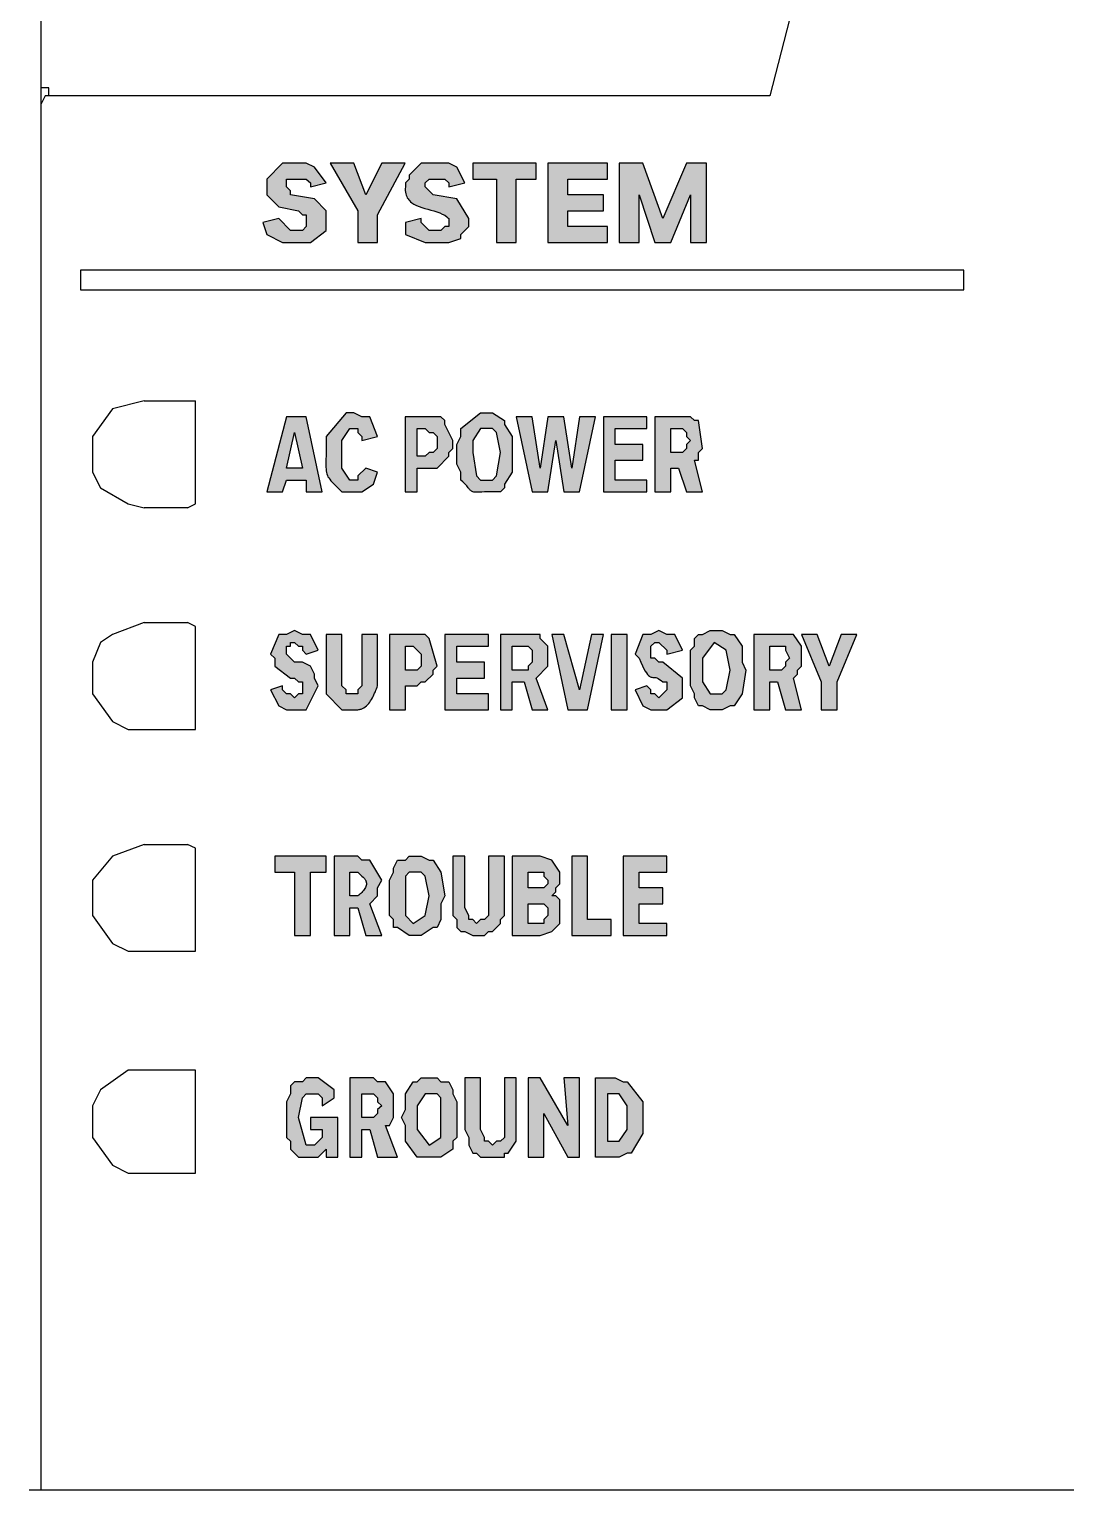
# Model space of a CAD drawing. Extents: x 0 to 760, y -27 to 732.
# Drawn here: x 487.2 to 494.43, y 46.52 to 56.72 of the extents above; entities that cross this region are included whole.
import ezdxf
from ezdxf.enums import TextEntityAlignment as Align

# ---------------------------------------------------------------- set-up
doc = ezdxf.new("R2010")
doc.units = 0
doc.header["$MEASUREMENT"] = 0

# ---------------------------------------------------------------- blocks, each defined once
blk = doc.blocks.new('RISER FACP')
at = {"linetype": 'Continuous', "lineweight": -2}
for points in [[(-12.496, -3.412), (-12.579, -3.302), (-12.635, -3.274), (-12.801, -3.274), (-12.911, -3.385), (-12.911, -3.495), (-12.828, -3.578), (-12.69, -3.606), (-12.662, -3.634), (-12.635, -3.634), (-12.635, -3.717), (-12.662, -3.744), (-12.745, -3.744), (-12.828, -3.661), (-12.939, -3.689), (-12.911, -3.772), (-12.801, -3.827), (-12.607, -3.827), (-12.496, -3.744), (-12.496, -3.606), (-12.579, -3.523), (-12.745, -3.495), (-12.745, -3.468), (-12.773, -3.44), (-12.773, -3.385), (-12.635, -3.385), (-12.607, -3.412), (-12.607, -3.44)], [(-12.275, -3.606), (-12.275, -3.827), (-12.137, -3.827), (-12.137, -3.634), (-11.944, -3.274), (-12.109, -3.274), (-12.22, -3.495), (-12.303, -3.274), (-12.469, -3.274)], [(-11.473, -3.274), (-11.473, -3.385), (-11.308, -3.385), (-11.308, -3.827), (-11.169, -3.827), (-11.169, -3.385), (-11.031, -3.385), (-11.031, -3.274)], [(-10.948, -3.827), (-10.533, -3.827), (-10.533, -3.717), (-10.81, -3.717), (-10.81, -3.606), (-10.561, -3.606), (-10.561, -3.495), (-10.81, -3.495), (-10.81, -3.385), (-10.533, -3.385), (-10.533, -3.274), (-10.948, -3.274)], [(-10.202, -3.827), (-10.091, -3.827), (-9.953, -3.495), (-9.953, -3.827), (-9.842, -3.827), (-9.842, -3.274), (-9.98, -3.274), (-10.146, -3.661), (-10.285, -3.274), (-10.45, -3.274), (-10.45, -3.827), (-10.312, -3.827), (-10.312, -3.495)], [(-10.948, -5.044), (-11.003, -5.403), (-11.059, -5.044), (-11.169, -5.044), (-11.059, -5.569), (-10.948, -5.569), (-10.893, -5.21), (-10.838, -5.569), (-10.727, -5.569), (-10.616, -5.044), (-10.727, -5.044), (-10.782, -5.403), (-10.838, -5.044)], [(-10.561, -5.569), (-10.257, -5.569), (-10.257, -5.486), (-10.478, -5.486), (-10.478, -5.348), (-10.285, -5.348), (-10.285, -5.237), (-10.478, -5.237), (-10.478, -5.127), (-10.257, -5.127), (-10.257, -5.044), (-10.561, -5.044)], [(-12.552, -6.675), (-12.607, -6.564), (-12.662, -6.564), (-12.718, -6.537), (-12.773, -6.564), (-12.828, -6.564), (-12.884, -6.703), (-12.856, -6.73), (-12.856, -6.786), (-12.745, -6.869), (-12.718, -6.869), (-12.69, -6.896), (-12.662, -6.896), (-12.662, -6.979), (-12.69, -6.979), (-12.718, -7.007), (-12.745, -6.979), (-12.773, -6.979), (-12.801, -6.951), (-12.801, -6.924), (-12.884, -6.951), (-12.828, -7.062), (-12.773, -7.09), (-12.635, -7.09), (-12.552, -6.924), (-12.579, -6.869), (-12.579, -6.841), (-12.607, -6.786), (-12.662, -6.758), (-12.718, -6.758), (-12.773, -6.703), (-12.773, -6.647), (-12.745, -6.647), (-12.745, -6.62), (-12.718, -6.62), (-12.69, -6.647), (-12.662, -6.647), (-12.662, -6.675), (-12.635, -6.703)], [(-11.667, -7.09), (-11.363, -7.09), (-11.363, -6.979), (-11.584, -6.979), (-11.584, -6.869), (-11.391, -6.869), (-11.391, -6.758), (-11.584, -6.758), (-11.584, -6.647), (-11.363, -6.647), (-11.363, -6.564), (-11.667, -6.564)], [(-10.727, -6.951), (-10.838, -6.564), (-10.921, -6.564), (-10.81, -7.09), (-10.672, -7.09), (-10.561, -6.564), (-10.644, -6.564)], [(-10.506, -7.09), (-10.395, -7.09), (-10.395, -6.564), (-10.506, -6.564)], [(-9.04, -6.896), (-9.04, -7.09), (-8.93, -7.09), (-8.93, -6.896), (-8.792, -6.564), (-8.902, -6.564), (-8.985, -6.786), (-9.068, -6.564), (-9.179, -6.564)], [(-12.856, -8.113), (-12.856, -8.223), (-12.718, -8.223), (-12.718, -8.666), (-12.607, -8.666), (-12.607, -8.223), (-12.496, -8.223), (-12.496, -8.113)], [(-11.363, -8.472), (-11.363, -8.527), (-11.391, -8.555), (-11.418, -8.555), (-11.446, -8.583), (-11.473, -8.555), (-11.501, -8.555), (-11.501, -8.527), (-11.529, -8.472), (-11.529, -8.113), (-11.612, -8.113), (-11.612, -8.527), (-11.584, -8.555), (-11.584, -8.61), (-11.556, -8.638), (-11.529, -8.638), (-11.473, -8.666), (-11.391, -8.666), (-11.363, -8.638), (-11.335, -8.638), (-11.28, -8.583), (-11.28, -8.555), (-11.252, -8.527), (-11.252, -8.113), (-11.363, -8.113)], [(-10.672, -8.555), (-10.672, -8.113), (-10.782, -8.113), (-10.782, -8.666), (-10.506, -8.666), (-10.506, -8.555)], [(-10.423, -8.666), (-10.119, -8.666), (-10.119, -8.583), (-10.312, -8.583), (-10.312, -8.444), (-10.146, -8.444), (-10.146, -8.334), (-10.312, -8.334), (-10.312, -8.223), (-10.119, -8.223), (-10.119, -8.113), (-10.423, -8.113)], [(-12.607, -10.214), (-12.552, -10.214), (-12.496, -10.159), (-12.496, -10.214), (-12.414, -10.214), (-12.414, -9.937), (-12.607, -9.937), (-12.607, -10.02), (-12.524, -10.02), (-12.524, -10.076), (-12.579, -10.131), (-12.635, -10.131), (-12.69, -9.937), (-12.662, -9.799), (-12.635, -9.772), (-12.552, -9.772), (-12.524, -9.799), (-12.524, -9.855), (-12.441, -9.799), (-12.441, -9.744), (-12.552, -9.661), (-12.635, -9.661), (-12.662, -9.689), (-12.718, -9.689), (-12.745, -9.716), (-12.745, -9.772), (-12.773, -9.827), (-12.773, -10.076), (-12.745, -10.103), (-12.745, -10.159), (-12.69, -10.214)], [(-11.252, -10.02), (-11.252, -10.076), (-11.28, -10.103), (-11.308, -10.103), (-11.335, -10.131), (-11.363, -10.103), (-11.391, -10.103), (-11.391, -10.076), (-11.418, -10.02), (-11.418, -9.661), (-11.529, -9.661), (-11.529, -10.02), (-11.501, -10.076), (-11.501, -10.131), (-11.473, -10.186), (-11.446, -10.186), (-11.418, -10.214), (-11.252, -10.214), (-11.252, -10.186), (-11.225, -10.186), (-11.169, -10.103), (-11.169, -9.661), (-11.252, -9.661)], [(-10.81, -10.214), (-10.727, -10.214), (-10.727, -9.661), (-10.838, -9.661), (-10.81, -9.993), (-11.003, -9.661), (-11.086, -9.661), (-11.086, -10.214), (-10.976, -10.214), (-10.976, -9.91)]]:
    blk.add_hatch(color=7, dxfattribs=at).paths.add_polyline_path(points, flags=0)
h = blk.add_hatch(color=7, dxfattribs=at)
edge = h.paths.add_edge_path(flags=0)
edge.add_line((-11.529, -3.412), (-11.584, -3.302))
edge.add_line((-11.584, -3.302), (-11.639, -3.274))
edge.add_line((-11.639, -3.274), (-11.833, -3.274))
edge.add_line((-11.833, -3.274), (-11.916, -3.357))
edge.add_line((-11.916, -3.357), (-11.916, -3.385))
edge.add_line((-11.916, -3.385), (-11.943, -3.412))
edge.add_line((-11.943, -3.412), (-11.943, -3.44))
edge.add_spline(control_points=[(-11.943, -3.44), (-11.944, -3.449), (-11.944, -3.464), (-11.941, -3.487), (-11.935, -3.507), (-11.926, -3.524), (-11.914, -3.538), (-11.9, -3.55), (-11.884, -3.561), (-11.866, -3.57), (-11.847, -3.577), (-11.827, -3.584), (-11.807, -3.59), (-11.786, -3.596), (-11.765, -3.601), (-11.744, -3.607), (-11.724, -3.613), (-11.704, -3.62), (-11.686, -3.628), (-11.668, -3.637), (-11.653, -3.648), (-11.644, -3.657), (-11.639, -3.661)], knot_values=[0, 0, 0, 0, 0.019357, 0.036469, 0.051973, 0.066505, 0.080637, 0.094818, 0.109342, 0.124359, 0.139902, 0.155923, 0.172315, 0.188937, 0.205628, 0.222223, 0.238564, 0.254516, 0.269984, 0.284931, 0.299413, 0.313606, 0.313606, 0.313606, 0.313606], degree=3, periodic=0)
edge.add_line((-11.639, -3.661), (-11.639, -3.717))
edge.add_line((-11.639, -3.717), (-11.667, -3.717))
edge.add_line((-11.667, -3.717), (-11.695, -3.744))
edge.add_line((-11.695, -3.744), (-11.778, -3.744))
edge.add_line((-11.778, -3.744), (-11.833, -3.689))
edge.add_line((-11.833, -3.689), (-11.833, -3.661))
edge.add_line((-11.833, -3.661), (-11.943, -3.689))
edge.add_line((-11.943, -3.689), (-11.943, -3.772))
edge.add_line((-11.943, -3.772), (-11.805, -3.827))
edge.add_line((-11.805, -3.827), (-11.639, -3.827))
edge.add_line((-11.639, -3.827), (-11.556, -3.8))
edge.add_line((-11.556, -3.8), (-11.556, -3.772))
edge.add_line((-11.556, -3.772), (-11.501, -3.717))
edge.add_line((-11.501, -3.717), (-11.501, -3.661))
edge.add_line((-11.501, -3.661), (-11.584, -3.523))
edge.add_line((-11.584, -3.523), (-11.75, -3.495))
edge.add_line((-11.75, -3.495), (-11.805, -3.44))
edge.add_line((-11.805, -3.44), (-11.805, -3.412))
edge.add_line((-11.805, -3.412), (-11.778, -3.385))
edge.add_line((-11.778, -3.385), (-11.667, -3.385))
edge.add_line((-11.667, -3.385), (-11.639, -3.412))
edge.add_line((-11.639, -3.412), (-11.639, -3.44))
edge.add_line((-11.639, -3.44), (-11.529, -3.412))
h = blk.add_hatch(color=7, dxfattribs=at)
h.paths.add_polyline_path([(-12.635, -5.569), (-12.524, -5.569), (-12.635, -5.044), (-12.773, -5.044), (-12.911, -5.569), (-12.801, -5.569), (-12.773, -5.486), (-12.635, -5.486)], flags=0)
h.paths.add_polyline_path([(-12.718, -5.154), (-12.662, -5.403), (-12.773, -5.403)], flags=0)
h = blk.add_hatch(color=7, dxfattribs=at)
edge = h.paths.add_edge_path(flags=0)
edge.add_line((-12.303, -5.569), (-12.248, -5.569))
edge.add_line((-12.248, -5.569), (-12.165, -5.514))
edge.add_line((-12.165, -5.514), (-12.137, -5.431))
edge.add_line((-12.137, -5.431), (-12.22, -5.403))
edge.add_line((-12.22, -5.403), (-12.275, -5.458))
edge.add_line((-12.275, -5.458), (-12.275, -5.486))
edge.add_line((-12.275, -5.486), (-12.331, -5.486))
edge.add_line((-12.331, -5.486), (-12.386, -5.403))
edge.add_line((-12.386, -5.403), (-12.386, -5.21))
edge.add_line((-12.386, -5.21), (-12.331, -5.127))
edge.add_line((-12.331, -5.127), (-12.275, -5.127))
edge.add_line((-12.275, -5.127), (-12.275, -5.154))
edge.add_line((-12.275, -5.154), (-12.248, -5.182))
edge.add_line((-12.248, -5.182), (-12.248, -5.21))
edge.add_line((-12.248, -5.21), (-12.137, -5.182))
edge.add_line((-12.137, -5.182), (-12.192, -5.044))
edge.add_line((-12.192, -5.044), (-12.248, -5.044))
edge.add_line((-12.248, -5.044), (-12.303, -5.016))
edge.add_line((-12.303, -5.016), (-12.358, -5.016))
edge.add_line((-12.358, -5.016), (-12.496, -5.182))
edge.add_line((-12.496, -5.182), (-12.496, -5.293))
edge.add_spline(control_points=[(-12.496, -5.293), (-12.497, -5.301), (-12.497, -5.317), (-12.498, -5.34), (-12.498, -5.361), (-12.498, -5.379), (-12.498, -5.395), (-12.498, -5.409), (-12.496, -5.422), (-12.495, -5.434), (-12.492, -5.444), (-12.489, -5.454), (-12.484, -5.464), (-12.479, -5.473), (-12.472, -5.482), (-12.464, -5.491), (-12.455, -5.501), (-12.444, -5.512), (-12.432, -5.524), (-12.418, -5.538), (-12.403, -5.553), (-12.392, -5.563), (-12.386, -5.569)], knot_values=[0, 0, 0, 0, 0.019752, 0.037324, 0.052918, 0.066735, 0.07898, 0.089867, 0.099618, 0.108474, 0.116698, 0.124572, 0.132391, 0.14045, 0.14903, 0.158389, 0.168761, 0.180364, 0.193403, 0.208077, 0.22458, 0.243109, 0.243109, 0.243109, 0.243109], degree=3, periodic=0)
edge.add_line((-12.386, -5.569), (-12.303, -5.569))
h = blk.add_hatch(color=7, dxfattribs=at)
h.paths.add_polyline_path([(-11.944, -5.569), (-11.861, -5.569), (-11.861, -5.403), (-11.722, -5.403), (-11.639, -5.32), (-11.639, -5.293), (-11.612, -5.265), (-11.612, -5.21), (-11.667, -5.099), (-11.667, -5.071), (-11.695, -5.044), (-11.944, -5.044)], flags=0)
h.paths.add_polyline_path([(-11.805, -5.127), (-11.778, -5.154), (-11.75, -5.154), (-11.722, -5.182), (-11.722, -5.265), (-11.75, -5.293), (-11.778, -5.293), (-11.805, -5.32), (-11.861, -5.32), (-11.861, -5.127)], flags=0)
h = blk.add_hatch(color=7, dxfattribs=at)
edge = h.paths.add_edge_path(flags=0)
edge.add_line((-11.584, -5.293), (-11.584, -5.237))
edge.add_line((-11.584, -5.237), (-11.556, -5.182))
edge.add_line((-11.556, -5.182), (-11.556, -5.127))
edge.add_line((-11.556, -5.127), (-11.418, -5.016))
edge.add_line((-11.418, -5.016), (-11.335, -5.016))
edge.add_line((-11.335, -5.016), (-11.252, -5.071))
edge.add_line((-11.252, -5.071), (-11.252, -5.099))
edge.add_line((-11.252, -5.099), (-11.197, -5.182))
edge.add_line((-11.197, -5.182), (-11.197, -5.431))
edge.add_line((-11.197, -5.431), (-11.252, -5.514))
edge.add_line((-11.252, -5.514), (-11.252, -5.541))
edge.add_line((-11.252, -5.541), (-11.28, -5.569))
edge.add_line((-11.28, -5.569), (-11.391, -5.569))
edge.add_spline(control_points=[(-11.391, -5.569), (-11.397, -5.569), (-11.408, -5.57), (-11.424, -5.571), (-11.437, -5.571), (-11.448, -5.571), (-11.458, -5.571), (-11.466, -5.57), (-11.473, -5.568), (-11.478, -5.566), (-11.483, -5.564), (-11.487, -5.56), (-11.491, -5.557), (-11.495, -5.552), (-11.499, -5.547), (-11.504, -5.54), (-11.509, -5.534), (-11.516, -5.526), (-11.523, -5.517), (-11.533, -5.508), (-11.544, -5.497), (-11.552, -5.49), (-11.556, -5.486)], knot_values=[0, 0, 0, 0, 0.014034, 0.026056, 0.036268, 0.044873, 0.052083, 0.058121, 0.06323, 0.067677, 0.071751, 0.07574, 0.079903, 0.08445, 0.089553, 0.095363, 0.102026, 0.109692, 0.118521, 0.12868, 0.140348, 0.153707, 0.153707, 0.153707, 0.153707], degree=3, periodic=0)
edge.add_line((-11.556, -5.486), (-11.556, -5.431))
edge.add_line((-11.556, -5.431), (-11.584, -5.376))
edge.add_line((-11.584, -5.376), (-11.584, -5.293))
h.paths.add_polyline_path([(-11.473, -5.293), (-11.446, -5.458), (-11.418, -5.486), (-11.335, -5.486), (-11.308, -5.458), (-11.28, -5.293), (-11.308, -5.154), (-11.335, -5.127), (-11.418, -5.127), (-11.473, -5.21)], flags=0)
h = blk.add_hatch(color=7, dxfattribs=at)
h.paths.add_polyline_path([(-10.202, -5.569), (-10.091, -5.569), (-10.091, -5.403), (-10.036, -5.403), (-9.98, -5.569), (-9.87, -5.569), (-9.925, -5.348), (-9.898, -5.348), (-9.898, -5.293), (-9.87, -5.265), (-9.898, -5.071), (-9.925, -5.071), (-9.953, -5.044), (-10.202, -5.044)], flags=0)
h.paths.add_polyline_path([(-10.036, -5.127), (-10.008, -5.127), (-9.98, -5.154), (-9.98, -5.182), (-9.953, -5.21), (-9.98, -5.237), (-9.98, -5.265), (-10.008, -5.293), (-10.091, -5.293), (-10.091, -5.127)], flags=0)
h = blk.add_hatch(color=7, dxfattribs=at)
edge = h.paths.add_edge_path(flags=0)
edge.add_line((-12.248, -6.896), (-12.248, -6.924))
edge.add_line((-12.248, -6.924), (-12.275, -6.951))
edge.add_line((-12.275, -6.951), (-12.275, -6.979))
edge.add_line((-12.275, -6.979), (-12.358, -6.979))
edge.add_line((-12.358, -6.979), (-12.358, -6.951))
edge.add_line((-12.358, -6.951), (-12.386, -6.924))
edge.add_line((-12.386, -6.924), (-12.386, -6.564))
edge.add_line((-12.386, -6.564), (-12.496, -6.564))
edge.add_line((-12.496, -6.564), (-12.496, -6.979))
edge.add_line((-12.496, -6.979), (-12.386, -7.09))
edge.add_line((-12.386, -7.09), (-12.275, -7.09))
edge.add_spline(control_points=[(-12.275, -7.09), (-12.271, -7.089), (-12.264, -7.088), (-12.253, -7.086), (-12.242, -7.082), (-12.233, -7.077), (-12.224, -7.07), (-12.215, -7.063), (-12.207, -7.056), (-12.199, -7.047), (-12.192, -7.038), (-12.185, -7.028), (-12.179, -7.018), (-12.173, -7.008), (-12.168, -6.997), (-12.163, -6.986), (-12.158, -6.975), (-12.153, -6.965), (-12.149, -6.954), (-12.145, -6.944), (-12.141, -6.934), (-12.138, -6.927), (-12.137, -6.924)], knot_values=[0, 0, 0, 0, 0.008923, 0.017547, 0.025998, 0.034382, 0.042784, 0.051263, 0.059859, 0.068589, 0.077456, 0.086448, 0.095541, 0.104703, 0.113894, 0.123068, 0.132175, 0.141161, 0.14997, 0.158544, 0.166823, 0.174745, 0.174745, 0.174745, 0.174745], degree=3, periodic=0)
edge.add_line((-12.137, -6.924), (-12.137, -6.564))
edge.add_line((-12.137, -6.564), (-12.248, -6.564))
edge.add_line((-12.248, -6.564), (-12.248, -6.896))
h = blk.add_hatch(color=7, dxfattribs=at)
h.paths.add_polyline_path([(-12.054, -7.09), (-11.943, -7.09), (-11.943, -6.924), (-11.861, -6.924), (-11.833, -6.896), (-11.805, -6.896), (-11.75, -6.841), (-11.75, -6.813), (-11.722, -6.786), (-11.778, -6.592), (-11.805, -6.564), (-12.054, -6.564)], flags=0)
h.paths.add_polyline_path([(-11.916, -6.647), (-11.888, -6.647), (-11.833, -6.703), (-11.833, -6.786), (-11.861, -6.813), (-11.943, -6.813), (-11.943, -6.647)], flags=0)
h = blk.add_hatch(color=7, dxfattribs=at)
h.paths.add_polyline_path([(-11.28, -7.09), (-11.197, -7.09), (-11.197, -6.896), (-11.114, -6.896), (-11.059, -7.09), (-10.948, -7.09), (-11.031, -6.869), (-10.948, -6.786), (-10.948, -6.647), (-11.003, -6.592), (-11.003, -6.564), (-11.28, -6.564)], flags=0)
h.paths.add_polyline_path([(-11.114, -6.647), (-11.086, -6.647), (-11.059, -6.675), (-11.059, -6.758), (-11.086, -6.786), (-11.086, -6.813), (-11.197, -6.813), (-11.197, -6.647)], flags=0)
h = blk.add_hatch(color=7, dxfattribs=at)
edge = h.paths.add_edge_path(flags=0)
edge.add_line((-10.008, -6.675), (-10.063, -6.564))
edge.add_line((-10.063, -6.564), (-10.119, -6.564))
edge.add_line((-10.119, -6.564), (-10.174, -6.537))
edge.add_line((-10.174, -6.537), (-10.229, -6.564))
edge.add_line((-10.229, -6.564), (-10.285, -6.564))
edge.add_line((-10.285, -6.564), (-10.34, -6.703))
edge.add_line((-10.34, -6.703), (-10.312, -6.73))
edge.add_spline(control_points=[(-10.312, -6.73), (-10.308, -6.74), (-10.3, -6.758), (-10.289, -6.782), (-10.279, -6.803), (-10.27, -6.819), (-10.262, -6.833), (-10.254, -6.843), (-10.247, -6.851), (-10.241, -6.856), (-10.234, -6.86), (-10.228, -6.862), (-10.222, -6.863), (-10.216, -6.864), (-10.21, -6.864), (-10.203, -6.865), (-10.195, -6.866), (-10.187, -6.868), (-10.178, -6.872), (-10.169, -6.878), (-10.158, -6.886), (-10.15, -6.893), (-10.146, -6.896)], knot_values=[0, 0, 0, 0, 0.02419, 0.044762, 0.062057, 0.076423, 0.088217, 0.09781, 0.105593, 0.111983, 0.117407, 0.122278, 0.126936, 0.131618, 0.136486, 0.141671, 0.14733, 0.153677, 0.160991, 0.169599, 0.179856, 0.192125, 0.192125, 0.192125, 0.192125], degree=3, periodic=0)
edge.add_line((-10.146, -6.896), (-10.119, -6.896))
edge.add_line((-10.119, -6.896), (-10.119, -6.951))
edge.add_line((-10.119, -6.951), (-10.174, -7.007))
edge.add_line((-10.174, -7.007), (-10.202, -6.979))
edge.add_line((-10.202, -6.979), (-10.229, -6.979))
edge.add_line((-10.229, -6.979), (-10.229, -6.951))
edge.add_line((-10.229, -6.951), (-10.257, -6.924))
edge.add_line((-10.257, -6.924), (-10.34, -6.951))
edge.add_line((-10.34, -6.951), (-10.285, -7.062))
edge.add_line((-10.285, -7.062), (-10.229, -7.09))
edge.add_line((-10.229, -7.09), (-10.119, -7.09))
edge.add_line((-10.119, -7.09), (-10.008, -7.007))
edge.add_line((-10.008, -7.007), (-10.008, -6.869))
edge.add_line((-10.008, -6.869), (-10.146, -6.758))
edge.add_line((-10.146, -6.758), (-10.174, -6.758))
edge.add_line((-10.174, -6.758), (-10.202, -6.73))
edge.add_line((-10.202, -6.73), (-10.229, -6.73))
edge.add_line((-10.229, -6.73), (-10.229, -6.647))
edge.add_line((-10.229, -6.647), (-10.202, -6.62))
edge.add_line((-10.202, -6.62), (-10.174, -6.62))
edge.add_line((-10.174, -6.62), (-10.119, -6.675))
edge.add_line((-10.119, -6.675), (-10.119, -6.703))
edge.add_line((-10.119, -6.703), (-10.008, -6.675))
h = blk.add_hatch(color=7, dxfattribs=at)
h.paths.add_polyline_path([(-9.953, -6.813), (-9.953, -6.675), (-9.925, -6.647), (-9.925, -6.592), (-9.898, -6.564), (-9.87, -6.564), (-9.815, -6.537), (-9.732, -6.537), (-9.676, -6.564), (-9.649, -6.564), (-9.593, -6.647), (-9.593, -6.758), (-9.566, -6.813), (-9.593, -6.979), (-9.649, -7.062), (-9.676, -7.062), (-9.732, -7.09), (-9.815, -7.09), (-9.87, -7.062), (-9.898, -7.062), (-9.925, -7.007), (-9.925, -6.979), (-9.953, -6.924)], flags=0)
h.paths.add_polyline_path([(-9.87, -6.813), (-9.87, -6.896), (-9.815, -6.979), (-9.732, -6.979), (-9.704, -6.951), (-9.676, -6.813), (-9.704, -6.675), (-9.787, -6.62), (-9.87, -6.73)], flags=0)
h = blk.add_hatch(color=7, dxfattribs=at)
h.paths.add_polyline_path([(-9.51, -7.09), (-9.4, -7.09), (-9.4, -6.896), (-9.345, -6.896), (-9.289, -7.09), (-9.179, -7.09), (-9.234, -6.869), (-9.206, -6.841), (-9.206, -6.813), (-9.179, -6.786), (-9.179, -6.647), (-9.234, -6.564), (-9.51, -6.564)], flags=0)
h.paths.add_polyline_path([(-9.345, -6.647), (-9.289, -6.647), (-9.289, -6.675), (-9.262, -6.73), (-9.289, -6.758), (-9.289, -6.786), (-9.317, -6.813), (-9.4, -6.813), (-9.4, -6.647)], flags=0)
h = blk.add_hatch(color=7, dxfattribs=at)
h.paths.add_polyline_path([(-12.441, -8.666), (-12.331, -8.666), (-12.331, -8.472), (-12.275, -8.472), (-12.22, -8.666), (-12.109, -8.666), (-12.192, -8.444), (-12.137, -8.389), (-12.137, -8.334), (-12.109, -8.279), (-12.192, -8.14), (-12.248, -8.14), (-12.275, -8.113), (-12.441, -8.113)], flags=0)
edge = h.paths.add_edge_path(flags=0)
edge.add_line((-12.275, -8.223), (-12.248, -8.251))
edge.add_spline(control_points=[(-12.248, -8.251), (-12.245, -8.253), (-12.239, -8.257), (-12.232, -8.264), (-12.226, -8.272), (-12.222, -8.279), (-12.218, -8.286), (-12.217, -8.294), (-12.216, -8.301), (-12.216, -8.309), (-12.218, -8.316), (-12.22, -8.324), (-12.223, -8.331), (-12.227, -8.338), (-12.231, -8.345), (-12.236, -8.352), (-12.242, -8.359), (-12.248, -8.365), (-12.255, -8.372), (-12.261, -8.378), (-12.268, -8.384), (-12.273, -8.387), (-12.275, -8.389)], knot_values=[0, 0, 0, 0, 0.008472, 0.016147, 0.023153, 0.029627, 0.035708, 0.041537, 0.04724, 0.052926, 0.058683, 0.064569, 0.070621, 0.076856, 0.083272, 0.089856, 0.096585, 0.103427, 0.110346, 0.117299, 0.124242, 0.131126, 0.131126, 0.131126, 0.131126], degree=3, periodic=0)
edge.add_line((-12.275, -8.389), (-12.331, -8.389))
edge.add_line((-12.331, -8.389), (-12.331, -8.223))
edge.add_line((-12.331, -8.223), (-12.275, -8.223))
h = blk.add_hatch(color=7, dxfattribs=at)
h.paths.add_polyline_path([(-12.054, -8.389), (-12.054, -8.279), (-12.026, -8.223), (-12.026, -8.196), (-11.999, -8.14), (-11.943, -8.14), (-11.916, -8.113), (-11.833, -8.113), (-11.778, -8.14), (-11.75, -8.14), (-11.695, -8.223), (-11.667, -8.389), (-11.695, -8.444), (-11.695, -8.555), (-11.722, -8.61), (-11.75, -8.61), (-11.833, -8.666), (-11.916, -8.666), (-11.999, -8.61), (-12.026, -8.61), (-12.026, -8.555), (-12.054, -8.527)], flags=0)
h.paths.add_polyline_path([(-11.943, -8.389), (-11.943, -8.527), (-11.888, -8.583), (-11.805, -8.527), (-11.778, -8.389), (-11.805, -8.251), (-11.833, -8.223), (-11.916, -8.223), (-11.943, -8.251)], flags=0)
h = blk.add_hatch(color=7, dxfattribs=at)
h.paths.add_polyline_path([(-11.197, -8.666), (-11.003, -8.666), (-10.921, -8.638), (-10.865, -8.583), (-10.865, -8.417), (-10.893, -8.389), (-10.921, -8.389), (-10.893, -8.362), (-10.893, -8.334), (-10.865, -8.306), (-10.865, -8.223), (-10.921, -8.14), (-11.003, -8.113), (-11.197, -8.113)], flags=0)
h.paths.add_polyline_path([(-11.003, -8.444), (-10.976, -8.444), (-10.948, -8.472), (-10.948, -8.527), (-10.976, -8.555), (-10.976, -8.583), (-11.086, -8.583), (-11.086, -8.444)], flags=0)
h.paths.add_polyline_path([(-11.031, -8.223), (-10.976, -8.223), (-10.976, -8.251), (-10.948, -8.279), (-10.948, -8.306), (-10.976, -8.334), (-11.086, -8.334), (-11.086, -8.223)], flags=0)
h = blk.add_hatch(color=7, dxfattribs=at)
h.paths.add_polyline_path([(-12.331, -10.214), (-12.248, -10.214), (-12.248, -10.02), (-12.192, -10.02), (-12.137, -10.214), (-11.999, -10.214), (-12.082, -9.993), (-12.054, -9.993), (-12.026, -9.937), (-12.026, -9.772), (-12.082, -9.689), (-12.137, -9.689), (-12.165, -9.661), (-12.331, -9.661)], flags=0)
h.paths.add_polyline_path([(-12.192, -9.772), (-12.165, -9.772), (-12.137, -9.799), (-12.137, -9.827), (-12.109, -9.855), (-12.137, -9.882), (-12.137, -9.91), (-12.165, -9.937), (-12.248, -9.937), (-12.248, -9.772)], flags=0)
h = blk.add_hatch(color=7, dxfattribs=at)
h.paths.add_polyline_path([(-11.971, -9.937), (-11.943, -9.882), (-11.943, -9.772), (-11.888, -9.689), (-11.861, -9.689), (-11.833, -9.661), (-11.722, -9.661), (-11.695, -9.689), (-11.639, -9.689), (-11.612, -9.744), (-11.612, -9.772), (-11.584, -9.827), (-11.584, -10.076), (-11.612, -10.103), (-11.612, -10.159), (-11.695, -10.214), (-11.861, -10.214), (-11.943, -10.103), (-11.943, -9.993)], flags=0)
h.paths.add_polyline_path([(-11.861, -9.965), (-11.861, -10.02), (-11.778, -10.131), (-11.695, -10.076), (-11.695, -9.799), (-11.722, -9.772), (-11.805, -9.772), (-11.861, -9.855)], flags=0)
h = blk.add_hatch(color=7, dxfattribs=at)
h.paths.add_polyline_path([(-10.616, -10.214), (-10.616, -9.661), (-10.478, -9.661), (-10.423, -9.689), (-10.395, -9.689), (-10.285, -9.827), (-10.285, -10.048), (-10.368, -10.186), (-10.395, -10.186), (-10.45, -10.214)], flags=0)
h.paths.add_polyline_path([(-10.395, -9.937), (-10.395, -9.855), (-10.45, -9.772), (-10.533, -9.772), (-10.533, -10.103), (-10.45, -10.103), (-10.395, -10.02)], flags=0)
at = {"color": 7, "linetype": 'Continuous', "lineweight": -2}
for p, q in [((-14.487, -12.536), (-14.487, 17.379)), ((-9.151, -1.837), (-9.4, -2.804)), ((-14.432, -2.749), (-14.487, -2.749)), ((-14.432, -2.804), (-14.432, -2.749)), ((-14.211, -4.021), (-14.211, -4.159)), ((-8.045, -4.021), (-14.211, -4.021)), ((-8.045, -4.159), (-8.045, -4.021)), ((-14.211, -4.159), (-8.045, -4.159)), ((-13.768, -4.933), (-13.409, -4.933)), ((-12.386, -5.569), (-12.248, -5.569)), ((-13.464, -5.68), (-13.768, -5.68)), ((-13.768, -6.481), (-13.464, -6.481)), ((-13.768, -8.03), (-13.464, -8.03)), ((-12.275, -8.223), (-12.248, -8.251))]:
    blk.add_line(p, q, dxfattribs=at)
for points in [[(-14.57, -12.536), (14.599, -12.536), (14.599, 17.351)], [(-9.4, -2.804), (-14.459, -2.804), (-14.487, -2.86)], [(-11.529, -3.412), (-11.584, -3.302), (-11.639, -3.274), (-11.833, -3.274), (-11.916, -3.357), (-11.916, -3.385), (-11.943, -3.412), (-11.943, -3.44)], [(-11.943, -3.44), (-11.944, -3.453), (-11.944, -3.465), (-11.943, -3.477), (-11.94, -3.488), (-11.938, -3.497), (-11.934, -3.507), (-11.93, -3.515), (-11.925, -3.523), (-11.919, -3.531), (-11.913, -3.538), (-11.907, -3.544), (-11.899, -3.55), (-11.884, -3.56), (-11.866, -3.569), (-11.847, -3.577), (-11.828, -3.584), (-11.807, -3.59), (-11.786, -3.596), (-11.765, -3.601), (-11.744, -3.607), (-11.724, -3.614), (-11.704, -3.621), (-11.686, -3.629), (-11.668, -3.638), (-11.653, -3.649), (-11.646, -3.655), (-11.639, -3.661)], [(-11.639, -3.661), (-11.639, -3.717), (-11.667, -3.717), (-11.695, -3.744), (-11.778, -3.744), (-11.833, -3.689), (-11.833, -3.661), (-11.943, -3.689), (-11.943, -3.772), (-11.805, -3.827), (-11.639, -3.827), (-11.556, -3.8), (-11.556, -3.772), (-11.501, -3.717), (-11.501, -3.661), (-11.584, -3.523), (-11.75, -3.495), (-11.805, -3.44), (-11.805, -3.412), (-11.778, -3.385), (-11.667, -3.385), (-11.639, -3.412), (-11.639, -3.44), (-11.529, -3.412)], [(-13.768, -4.933), (-13.989, -4.988), (-14.128, -5.182), (-14.128, -5.431), (-14.072, -5.541), (-13.879, -5.652), (-13.768, -5.68)], [(-13.464, -5.68), (-13.409, -5.652), (-13.409, -4.933)], [(-12.248, -5.569), (-12.165, -5.514), (-12.137, -5.431), (-12.22, -5.403), (-12.275, -5.458), (-12.275, -5.486), (-12.331, -5.486), (-12.386, -5.403), (-12.386, -5.21), (-12.331, -5.127), (-12.275, -5.127), (-12.275, -5.154), (-12.248, -5.182), (-12.248, -5.21), (-12.137, -5.182), (-12.192, -5.044), (-12.248, -5.044), (-12.303, -5.016), (-12.358, -5.016), (-12.496, -5.182), (-12.496, -5.293)], [(-11.584, -5.237), (-11.556, -5.182), (-11.556, -5.127), (-11.418, -5.016), (-11.335, -5.016), (-11.252, -5.071), (-11.252, -5.099), (-11.197, -5.182), (-11.197, -5.431), (-11.252, -5.514), (-11.252, -5.541), (-11.28, -5.569), (-11.391, -5.569)], [(-10.008, -5.127), (-9.98, -5.154), (-9.98, -5.182), (-9.953, -5.21), (-9.98, -5.237), (-9.98, -5.265), (-10.008, -5.293), (-10.091, -5.293), (-10.091, -5.127), (-10.008, -5.127)], [(-12.496, -5.293), (-12.497, -5.318), (-12.498, -5.341), (-12.498, -5.362), (-12.498, -5.38), (-12.498, -5.396), (-12.497, -5.41), (-12.496, -5.423), (-12.494, -5.434), (-12.492, -5.444), (-12.488, -5.454), (-12.484, -5.463), (-12.479, -5.472), (-12.472, -5.481), (-12.464, -5.491), (-12.455, -5.501), (-12.444, -5.512), (-12.432, -5.524), (-12.419, -5.537), (-12.403, -5.552), (-12.386, -5.569)], [(-11.556, -5.486), (-11.556, -5.431), (-11.584, -5.376), (-11.584, -5.237)], [(-11.391, -5.569), (-11.409, -5.57), (-11.425, -5.571), (-11.438, -5.571), (-11.449, -5.571), (-11.459, -5.57), (-11.466, -5.57), (-11.473, -5.568), (-11.478, -5.566), (-11.483, -5.564), (-11.487, -5.56), (-11.491, -5.557), (-11.495, -5.552), (-11.499, -5.547), (-11.504, -5.541), (-11.509, -5.534), (-11.515, -5.526), (-11.523, -5.518), (-11.532, -5.508), (-11.543, -5.498), (-11.556, -5.486)], [(-13.768, -6.481), (-13.989, -6.564), (-14.072, -6.62), (-14.128, -6.758), (-14.128, -6.979), (-13.989, -7.173), (-13.879, -7.228), (-13.409, -7.228)], [(-13.409, -6.509), (-13.464, -6.481)], [(-13.409, -7.228), (-13.409, -6.509)], [(-12.248, -6.564), (-12.248, -6.924), (-12.275, -6.951), (-12.275, -6.979), (-12.358, -6.979), (-12.358, -6.951), (-12.386, -6.924), (-12.386, -6.564), (-12.496, -6.564), (-12.496, -6.979), (-12.386, -7.09), (-12.275, -7.09)], [(-12.137, -6.924), (-12.137, -6.564), (-12.248, -6.564)], [(-10.008, -6.675), (-10.063, -6.564), (-10.119, -6.564), (-10.174, -6.537), (-10.229, -6.564), (-10.285, -6.564), (-10.34, -6.703), (-10.312, -6.73)], [(-10.146, -6.896), (-10.119, -6.896), (-10.119, -6.951), (-10.174, -7.007), (-10.202, -6.979), (-10.229, -6.979), (-10.229, -6.951), (-10.257, -6.924), (-10.34, -6.951), (-10.285, -7.062), (-10.229, -7.09), (-10.119, -7.09), (-10.008, -7.007), (-10.008, -6.869), (-10.146, -6.758), (-10.174, -6.758), (-10.202, -6.73), (-10.229, -6.73), (-10.229, -6.647), (-10.202, -6.62), (-10.174, -6.62), (-10.119, -6.675), (-10.119, -6.703), (-10.008, -6.675)], [(-9.953, -6.675), (-9.925, -6.647), (-9.925, -6.592), (-9.898, -6.564), (-9.87, -6.564), (-9.815, -6.537), (-9.732, -6.537), (-9.676, -6.564), (-9.649, -6.564), (-9.593, -6.647), (-9.593, -6.758), (-9.566, -6.813), (-9.593, -6.979), (-9.649, -7.062), (-9.676, -7.062), (-9.732, -7.09), (-9.815, -7.09), (-9.87, -7.062), (-9.898, -7.062), (-9.925, -7.007), (-9.925, -6.979), (-9.953, -6.924), (-9.953, -6.675)], [(-9.87, -6.73), (-9.87, -6.896), (-9.815, -6.979), (-9.732, -6.979), (-9.704, -6.951), (-9.676, -6.813), (-9.704, -6.675), (-9.787, -6.62), (-9.87, -6.73)], [(-11.888, -6.647), (-11.833, -6.703), (-11.833, -6.786), (-11.861, -6.813), (-11.943, -6.813), (-11.943, -6.647), (-11.888, -6.647)], [(-11.086, -6.647), (-11.059, -6.675), (-11.059, -6.758), (-11.086, -6.786), (-11.086, -6.813), (-11.197, -6.813), (-11.197, -6.647), (-11.086, -6.647)], [(-10.312, -6.73), (-10.3, -6.759), (-10.288, -6.784), (-10.278, -6.804), (-10.269, -6.82), (-10.261, -6.833), (-10.254, -6.843), (-10.247, -6.851), (-10.24, -6.856), (-10.234, -6.86), (-10.228, -6.862), (-10.222, -6.863), (-10.216, -6.864), (-10.21, -6.864), (-10.203, -6.865), (-10.196, -6.866), (-10.188, -6.868), (-10.179, -6.872), (-10.169, -6.878), (-10.158, -6.886), (-10.146, -6.896)], [(-9.289, -6.647), (-9.289, -6.675), (-9.262, -6.73), (-9.289, -6.758), (-9.289, -6.786), (-9.317, -6.813), (-9.4, -6.813), (-9.4, -6.647), (-9.289, -6.647)], [(-12.275, -7.09), (-12.269, -7.089), (-12.264, -7.088), (-12.258, -7.087), (-12.253, -7.085), (-12.243, -7.081), (-12.233, -7.076), (-12.224, -7.07), (-12.215, -7.063), (-12.207, -7.055), (-12.199, -7.047), (-12.192, -7.038), (-12.186, -7.028), (-12.179, -7.018), (-12.173, -7.008), (-12.168, -6.997), (-12.163, -6.986), (-12.158, -6.975), (-12.153, -6.965), (-12.149, -6.954), (-12.145, -6.944), (-12.141, -6.933), (-12.137, -6.924)], [(-13.768, -8.03), (-13.989, -8.113), (-14.128, -8.279), (-14.128, -8.527), (-13.989, -8.721), (-13.879, -8.776), (-13.409, -8.776)], [(-13.409, -8.057), (-13.464, -8.03)], [(-13.409, -8.776), (-13.409, -8.057)], [(-12.054, -8.279), (-12.026, -8.223), (-12.026, -8.196), (-11.999, -8.14), (-11.943, -8.14), (-11.916, -8.113), (-11.833, -8.113), (-11.778, -8.14), (-11.75, -8.14), (-11.695, -8.223), (-11.667, -8.389), (-11.695, -8.444), (-11.695, -8.555), (-11.722, -8.61), (-11.75, -8.61), (-11.833, -8.666), (-11.916, -8.666), (-11.999, -8.61), (-12.026, -8.61), (-12.026, -8.555), (-12.054, -8.527), (-12.054, -8.279)], [(-11.363, -8.113), (-11.363, -8.527), (-11.391, -8.555), (-11.418, -8.555), (-11.446, -8.583), (-11.473, -8.555), (-11.501, -8.555), (-11.501, -8.527), (-11.529, -8.472), (-11.529, -8.113), (-11.612, -8.113), (-11.612, -8.527), (-11.584, -8.555), (-11.584, -8.61), (-11.556, -8.638), (-11.529, -8.638), (-11.473, -8.666), (-11.391, -8.666), (-11.363, -8.638), (-11.335, -8.638), (-11.28, -8.583), (-11.28, -8.555), (-11.252, -8.527), (-11.252, -8.113), (-11.363, -8.113)], [(-12.275, -8.389), (-12.331, -8.389), (-12.331, -8.223), (-12.275, -8.223)], [(-12.248, -8.251), (-12.239, -8.258), (-12.235, -8.261), (-12.232, -8.265), (-12.229, -8.268), (-12.226, -8.272), (-12.224, -8.276), (-12.222, -8.279), (-12.22, -8.283), (-12.219, -8.287), (-12.218, -8.29), (-12.217, -8.294), (-12.216, -8.301), (-12.216, -8.309), (-12.218, -8.316), (-12.22, -8.324), (-12.223, -8.331), (-12.227, -8.338), (-12.231, -8.345), (-12.236, -8.352), (-12.242, -8.359), (-12.248, -8.365), (-12.255, -8.372), (-12.261, -8.378), (-12.268, -8.384), (-12.275, -8.389)], [(-11.943, -8.251), (-11.943, -8.527), (-11.888, -8.583), (-11.805, -8.527), (-11.778, -8.389), (-11.805, -8.251), (-11.833, -8.223), (-11.916, -8.223), (-11.943, -8.251)], [(-10.976, -8.223), (-10.976, -8.251), (-10.948, -8.279), (-10.948, -8.306), (-10.976, -8.334), (-11.086, -8.334), (-11.086, -8.223), (-10.976, -8.223)], [(-10.976, -8.444), (-10.948, -8.472), (-10.948, -8.527), (-10.976, -8.555), (-10.976, -8.583), (-11.086, -8.583), (-11.086, -8.444), (-10.976, -8.444)], [(-13.409, -9.606), (-13.879, -9.606), (-14.072, -9.744), (-14.128, -9.855), (-14.128, -10.076), (-13.989, -10.269), (-13.879, -10.325), (-13.409, -10.325)], [(-13.409, -10.325), (-13.409, -9.606)], [(-12.552, -10.214), (-12.496, -10.159), (-12.496, -10.214), (-12.414, -10.214), (-12.414, -9.937), (-12.607, -9.937), (-12.607, -10.02), (-12.524, -10.02), (-12.524, -10.076), (-12.579, -10.131), (-12.635, -10.131), (-12.69, -9.937), (-12.662, -9.799), (-12.635, -9.772), (-12.552, -9.772), (-12.524, -9.799), (-12.524, -9.855), (-12.441, -9.799), (-12.441, -9.744), (-12.552, -9.661), (-12.635, -9.661), (-12.662, -9.689), (-12.718, -9.689), (-12.745, -9.716), (-12.745, -9.772), (-12.773, -9.827), (-12.773, -10.076), (-12.745, -10.103), (-12.745, -10.159), (-12.69, -10.214), (-12.552, -10.214)], [(-11.252, -9.661), (-11.252, -10.076), (-11.28, -10.103), (-11.308, -10.103), (-11.335, -10.131), (-11.363, -10.103), (-11.391, -10.103), (-11.391, -10.076), (-11.418, -10.02), (-11.418, -9.661), (-11.529, -9.661), (-11.529, -10.02), (-11.501, -10.076), (-11.501, -10.131), (-11.473, -10.186), (-11.446, -10.186), (-11.418, -10.214), (-11.252, -10.214), (-11.252, -10.186), (-11.225, -10.186), (-11.169, -10.103), (-11.169, -9.661), (-11.252, -9.661)], [(-12.165, -9.772), (-12.137, -9.799), (-12.137, -9.827), (-12.109, -9.855), (-12.137, -9.882), (-12.137, -9.91), (-12.165, -9.937), (-12.248, -9.937), (-12.248, -9.772), (-12.165, -9.772)], [(-11.861, -9.855), (-11.861, -10.02), (-11.778, -10.131), (-11.695, -10.076), (-11.695, -9.799), (-11.722, -9.772), (-11.805, -9.772), (-11.861, -9.855)], [(-10.395, -9.855), (-10.45, -9.772), (-10.533, -9.772), (-10.533, -10.103), (-10.45, -10.103), (-10.395, -10.02), (-10.395, -9.855)]]:
    blk.add_lwpolyline(points, dxfattribs=at)
for points in [[(-12.496, -3.412), (-12.579, -3.302), (-12.635, -3.274), (-12.801, -3.274), (-12.911, -3.385), (-12.911, -3.495), (-12.828, -3.578), (-12.69, -3.606), (-12.662, -3.634), (-12.635, -3.634), (-12.635, -3.717), (-12.662, -3.744), (-12.745, -3.744), (-12.828, -3.661), (-12.939, -3.689), (-12.911, -3.772), (-12.801, -3.827), (-12.607, -3.827), (-12.496, -3.744), (-12.496, -3.606), (-12.579, -3.523), (-12.745, -3.495), (-12.745, -3.468), (-12.773, -3.44), (-12.773, -3.385), (-12.635, -3.385), (-12.607, -3.412), (-12.607, -3.44)], [(-12.275, -3.606), (-12.275, -3.827), (-12.137, -3.827), (-12.137, -3.634), (-11.944, -3.274), (-12.109, -3.274), (-12.22, -3.495), (-12.303, -3.274), (-12.469, -3.274)], [(-11.473, -3.274), (-11.473, -3.385), (-11.308, -3.385), (-11.308, -3.827), (-11.169, -3.827), (-11.169, -3.385), (-11.031, -3.385), (-11.031, -3.274)], [(-10.948, -3.827), (-10.533, -3.827), (-10.533, -3.717), (-10.81, -3.717), (-10.81, -3.606), (-10.561, -3.606), (-10.561, -3.495), (-10.81, -3.495), (-10.81, -3.385), (-10.533, -3.385), (-10.533, -3.274), (-10.948, -3.274)], [(-10.202, -3.827), (-10.091, -3.827), (-9.953, -3.495), (-9.953, -3.827), (-9.842, -3.827), (-9.842, -3.274), (-9.98, -3.274), (-10.146, -3.661), (-10.285, -3.274), (-10.45, -3.274), (-10.45, -3.827), (-10.312, -3.827), (-10.312, -3.495)], [(-12.635, -5.569), (-12.524, -5.569), (-12.635, -5.044), (-12.773, -5.044), (-12.911, -5.569), (-12.801, -5.569), (-12.773, -5.486), (-12.635, -5.486)], [(-11.944, -5.569), (-11.861, -5.569), (-11.861, -5.403), (-11.722, -5.403), (-11.639, -5.32), (-11.639, -5.293), (-11.612, -5.265), (-11.612, -5.21), (-11.667, -5.099), (-11.667, -5.071), (-11.695, -5.044), (-11.944, -5.044)], [(-10.948, -5.044), (-11.003, -5.403), (-11.059, -5.044), (-11.169, -5.044), (-11.059, -5.569), (-10.948, -5.569), (-10.893, -5.21), (-10.838, -5.569), (-10.727, -5.569), (-10.616, -5.044), (-10.727, -5.044), (-10.782, -5.403), (-10.838, -5.044)], [(-10.561, -5.569), (-10.257, -5.569), (-10.257, -5.486), (-10.478, -5.486), (-10.478, -5.348), (-10.285, -5.348), (-10.285, -5.237), (-10.478, -5.237), (-10.478, -5.127), (-10.257, -5.127), (-10.257, -5.044), (-10.561, -5.044)], [(-10.202, -5.569), (-10.091, -5.569), (-10.091, -5.403), (-10.036, -5.403), (-9.98, -5.569), (-9.87, -5.569), (-9.925, -5.348), (-9.898, -5.348), (-9.898, -5.293), (-9.87, -5.265), (-9.898, -5.071), (-9.925, -5.071), (-9.953, -5.044), (-10.202, -5.044)], [(-12.718, -5.154), (-12.662, -5.403), (-12.773, -5.403)], [(-11.805, -5.127), (-11.778, -5.154), (-11.75, -5.154), (-11.722, -5.182), (-11.722, -5.265), (-11.75, -5.293), (-11.778, -5.293), (-11.805, -5.32), (-11.861, -5.32), (-11.861, -5.127)], [(-11.473, -5.293), (-11.446, -5.458), (-11.418, -5.486), (-11.335, -5.486), (-11.308, -5.458), (-11.28, -5.293), (-11.308, -5.154), (-11.335, -5.127), (-11.418, -5.127), (-11.473, -5.21)], [(-12.552, -6.675), (-12.607, -6.564), (-12.662, -6.564), (-12.718, -6.537), (-12.773, -6.564), (-12.828, -6.564), (-12.884, -6.703), (-12.856, -6.73), (-12.856, -6.786), (-12.745, -6.869), (-12.718, -6.869), (-12.69, -6.896), (-12.662, -6.896), (-12.662, -6.979), (-12.69, -6.979), (-12.718, -7.007), (-12.745, -6.979), (-12.773, -6.979), (-12.801, -6.951), (-12.801, -6.924), (-12.884, -6.951), (-12.828, -7.062), (-12.773, -7.09), (-12.635, -7.09), (-12.552, -6.924), (-12.579, -6.869), (-12.579, -6.841), (-12.607, -6.786), (-12.662, -6.758), (-12.718, -6.758), (-12.773, -6.703), (-12.773, -6.647), (-12.745, -6.647), (-12.745, -6.62), (-12.718, -6.62), (-12.69, -6.647), (-12.662, -6.647), (-12.662, -6.675), (-12.635, -6.703)], [(-12.054, -7.09), (-11.943, -7.09), (-11.943, -6.924), (-11.861, -6.924), (-11.833, -6.896), (-11.805, -6.896), (-11.75, -6.841), (-11.75, -6.813), (-11.722, -6.786), (-11.778, -6.592), (-11.805, -6.564), (-12.054, -6.564)], [(-11.667, -7.09), (-11.363, -7.09), (-11.363, -6.979), (-11.584, -6.979), (-11.584, -6.869), (-11.391, -6.869), (-11.391, -6.758), (-11.584, -6.758), (-11.584, -6.647), (-11.363, -6.647), (-11.363, -6.564), (-11.667, -6.564)], [(-11.28, -7.09), (-11.197, -7.09), (-11.197, -6.896), (-11.114, -6.896), (-11.059, -7.09), (-10.948, -7.09), (-11.031, -6.869), (-10.948, -6.786), (-10.948, -6.647), (-11.003, -6.592), (-11.003, -6.564), (-11.28, -6.564)], [(-10.727, -6.951), (-10.838, -6.564), (-10.921, -6.564), (-10.81, -7.09), (-10.672, -7.09), (-10.561, -6.564), (-10.644, -6.564)], [(-10.506, -7.09), (-10.395, -7.09), (-10.395, -6.564), (-10.506, -6.564)], [(-9.51, -7.09), (-9.4, -7.09), (-9.4, -6.896), (-9.345, -6.896), (-9.289, -7.09), (-9.179, -7.09), (-9.234, -6.869), (-9.206, -6.841), (-9.206, -6.813), (-9.179, -6.786), (-9.179, -6.647), (-9.234, -6.564), (-9.51, -6.564)], [(-9.04, -6.896), (-9.04, -7.09), (-8.93, -7.09), (-8.93, -6.896), (-8.792, -6.564), (-8.902, -6.564), (-8.985, -6.786), (-9.068, -6.564), (-9.179, -6.564)], [(-12.856, -8.113), (-12.856, -8.223), (-12.718, -8.223), (-12.718, -8.666), (-12.607, -8.666), (-12.607, -8.223), (-12.496, -8.223), (-12.496, -8.113)], [(-12.441, -8.666), (-12.331, -8.666), (-12.331, -8.472), (-12.275, -8.472), (-12.22, -8.666), (-12.109, -8.666), (-12.192, -8.444), (-12.137, -8.389), (-12.137, -8.334), (-12.109, -8.279), (-12.192, -8.14), (-12.248, -8.14), (-12.275, -8.113), (-12.441, -8.113)], [(-11.197, -8.666), (-11.003, -8.666), (-10.921, -8.638), (-10.865, -8.583), (-10.865, -8.417), (-10.893, -8.389), (-10.921, -8.389), (-10.893, -8.362), (-10.893, -8.334), (-10.865, -8.306), (-10.865, -8.223), (-10.921, -8.14), (-11.003, -8.113), (-11.197, -8.113)], [(-10.672, -8.555), (-10.672, -8.113), (-10.782, -8.113), (-10.782, -8.666), (-10.506, -8.666), (-10.506, -8.555)], [(-10.423, -8.666), (-10.119, -8.666), (-10.119, -8.583), (-10.312, -8.583), (-10.312, -8.444), (-10.146, -8.444), (-10.146, -8.334), (-10.312, -8.334), (-10.312, -8.223), (-10.119, -8.223), (-10.119, -8.113), (-10.423, -8.113)], [(-12.331, -10.214), (-12.248, -10.214), (-12.248, -10.02), (-12.192, -10.02), (-12.137, -10.214), (-11.999, -10.214), (-12.082, -9.993), (-12.054, -9.993), (-12.026, -9.937), (-12.026, -9.772), (-12.082, -9.689), (-12.137, -9.689), (-12.165, -9.661), (-12.331, -9.661)], [(-11.971, -9.937), (-11.943, -9.882), (-11.943, -9.772), (-11.888, -9.689), (-11.861, -9.689), (-11.833, -9.661), (-11.722, -9.661), (-11.695, -9.689), (-11.639, -9.689), (-11.612, -9.744), (-11.612, -9.772), (-11.584, -9.827), (-11.584, -10.076), (-11.612, -10.103), (-11.612, -10.159), (-11.695, -10.214), (-11.861, -10.214), (-11.943, -10.103), (-11.943, -9.993)], [(-10.81, -10.214), (-10.727, -10.214), (-10.727, -9.661), (-10.838, -9.661), (-10.81, -9.993), (-11.003, -9.661), (-11.086, -9.661), (-11.086, -10.214), (-10.976, -10.214), (-10.976, -9.91)], [(-10.616, -10.214), (-10.616, -9.661), (-10.478, -9.661), (-10.423, -9.689), (-10.395, -9.689), (-10.285, -9.827), (-10.285, -10.048), (-10.368, -10.186), (-10.395, -10.186), (-10.45, -10.214)]]:
    blk.add_lwpolyline(points, close=True, dxfattribs=at)
at = {"color": 0, "lineweight": 30, "flags": 104}
blk.add_attdef('DeviceAttributes', text='', height=9, dxfattribs=at).set_placement((56.266, -54.558), align=Align.TOP_LEFT)

msp = doc.modelspace()

# ---------------------------------------------------------------- block references
msp.add_blockref('RISER FACP', (501.766, 59.058))

doc.saveas('drawing.dxf')
